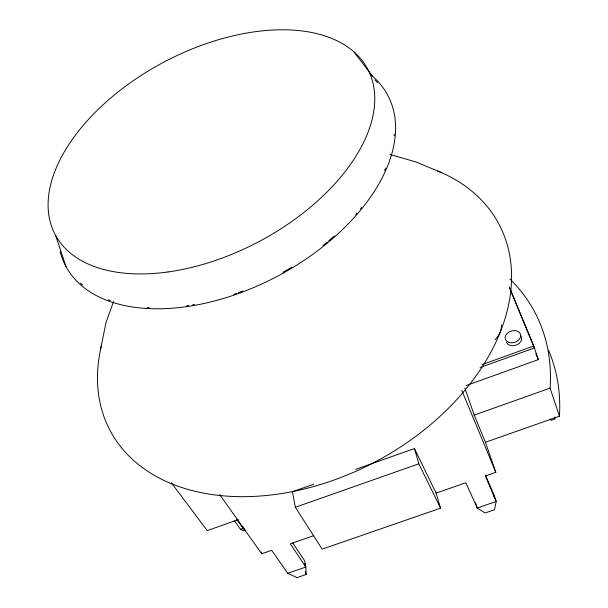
<?xml version="1.0" encoding="UTF-8"?>
<svg xmlns="http://www.w3.org/2000/svg" width="608" height="608" viewBox="0 0 608 608"><rect width="100%" height="100%" fill="white"/><g stroke="black" fill="none" stroke-linecap="round" stroke-linejoin="round"><path stroke-width="0.91" d="M494.038 497.26L494.152 495.368L485.435 474.947M100.624 349.152L105.974 322.574L113.559 301.522M482.007 364.64L533.748 345.975L538.323 359.64L466.04 385.601M480.084 367.536L534.409 347.943L509.268 287.257M464.862 387.988L474.194 415.089L550.096 388.124A234.779 175.302 -29.4 0 0 509.808 278.905M313.796 484.181L292.418 491.75L295.351 507.27L322.156 549.13L440.557 508.166L436.096 493.103L414.451 448.56L355.657 469.361M238.404 519.612L207.229 530.609L171.312 482.76M295.351 507.27L418.859 463.798L440.557 508.166M474.194 415.089L485.427 442.259L559.436 416.222A228.973 174.96 -29.5 0 0 548.606 350.314M240.494 529.302L243.124 528.375L244.804 530.298L243.496 530.761L240.494 529.302L234.483 520.889M219.625 494.494L261.714 553.774L271.692 550.301L287.706 573.298L297.076 577.6L306.082 574.507L305.862 567.044L304.684 560.796L292.775 542.959M313.819 535.64L290.282 543.833L305.862 567.044L287.706 573.298M436.096 493.103L465.865 482.752L477.234 507.999L485.1 512.985L494.502 509.755L496.219 501.456L494.152 495.368M485.427 442.259L495.832 472.325L485.321 475.98L496.219 501.456L477.234 507.999L475.547 502.763M389.91 154.44L416.244 162.055L441.735 172.74M353.598 51.505L372.651 76.357M236.588 519.186L243.124 528.375L242.858 526.589M550.164 418.904L551.106 420.417L555.096 419.018L554.914 417.232M461.806 390.435L495.832 472.325M509.322 287.014L533.748 345.975M535.815 353.575L538.323 359.64M550.096 388.124L559.436 416.222M55.655 235.501L66.029 266.661M414.451 448.56L418.859 463.798M305.497 571.391L306.082 574.507M261.417 551.904L261.714 553.774M244.56 528.694L244.804 530.298M304.889 563.441L305.087 566.094M520.57 335.601A7.934 5.89 -17.6 0 1 517.104 344.728A7.934 5.89 -17.6 0 1 506.494 342.327M501.41 324.642A25.521 18.711 -19.7 0 1 495.132 339.652M371.283 75.187A182.263 108.194 -27.9 0 1 285.099 272.057A182.263 108.194 -27.9 0 1 60.146 251.674M437.555 170.954A220.119 151.985 -28 0 1 483.14 365.355A220.119 151.985 -28 0 1 230.934 496.379A220.119 151.985 -28 0 1 101.437 345.572M394.227 134.186A181.138 107.517 -27.9 0 1 394.083 135.926M385.563 168.196A181.138 107.517 -27.9 0 1 384.514 170.605M361.555 207.45A181.138 107.517 -27.9 0 1 360.43 208.84M356.934 213.013A181.138 107.517 -27.9 0 1 355.733 214.404M334.278 235.995A181.138 107.517 -27.9 0 1 328.647 240.867M327.248 242.045A181.138 107.517 -27.9 0 1 322.947 245.541M291.863 267.14A181.138 107.517 -27.9 0 1 282.94 272.331M242.926 291.004A181.138 107.517 -27.9 0 1 238.374 292.691M236.542 293.345A181.138 107.517 -27.9 0 1 233.791 294.302M194.514 304.524A181.138 107.517 -27.9 0 1 192.554 304.866M188.647 305.49A181.138 107.517 -27.9 0 1 186.694 305.778M149.355 307.724A181.138 107.517 -27.9 0 1 147.318 307.618M110.208 300.496A181.138 107.517 -27.9 0 1 108.33 299.812M82.574 285.03A181.138 107.517 -27.9 0 1 80.393 283.108M374.954 79.929A181.138 107.517 -27.9 0 1 377.553 82.658M509.215 342.494A7.957 5.89 -17.7 0 0 520.706 335.464A7.957 5.89 -17.7 0 0 508.843 332.12A7.957 5.89 -17.7 0 0 509.215 342.494M167.907 271.966A176.829 101.566 -27.9 0 0 369.512 72.838A176.829 101.566 -27.9 0 0 96.862 110.694A176.829 101.566 -27.9 0 0 167.907 271.966"/></g></svg>
